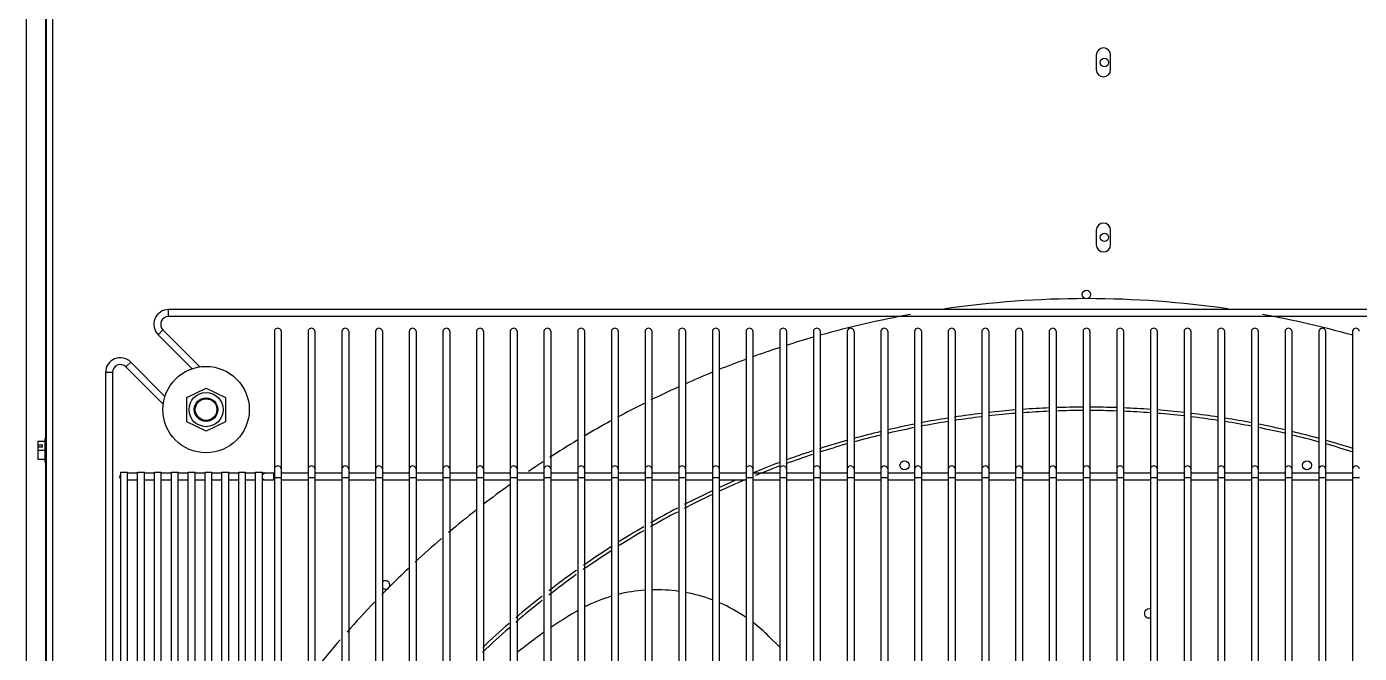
# Model space of a CAD drawing. Header units: metres. Extents: x -367 to 374, y -238 to 224.
# Drawn here: x 238.782 to 239.368, y 216.92 to 217.195 of the extents above; entities that cross this region are included whole.
import ezdxf
from ezdxf.enums import TextEntityAlignment as Align

# ---------------------------------------------------------------- set-up
doc = ezdxf.new("R2010")
doc.units = ezdxf.units.M
for name, color, linetype in [('ELE-ALIMENTADORES', 160, 'Continuous'), ('LA_BAU_BASES GERAIS_R00$0$ARQ-XREF-ATT', 8, 'Continuous'), ('LA_BAU_BASES GERAIS_R00$0$BASE', 253, 'Continuous'), ('LA_BAU_BASES GERAIS_R00$0$dutos', 31, 'Continuous')]:
    doc.layers.add(name, color=color, linetype=linetype)
doc.styles.add('LA_BAU_BASES GERAIS_R00$0$R60-125-RS', font='romans.shx', dxfattribs={"height": 0.19})
doc.styles.add('LA_BAU_BASES GERAIS_R00$0$R80-100-RS', font='romans.shx', dxfattribs={"height": 0.203})

# ---------------------------------------------------------------- blocks, each defined once
blk = doc.blocks.new('LA_BAU_BASES GERAIS_R00$0$A$C5BA41825')
at = {"layer": 'LA_BAU_BASES GERAIS_R00$0$dutos', "color": 251}
for p, q in [((-27.96823, 38.10962), (-27.96823, 40.29452)), ((-27.95945, 38.10962), (-27.95945, 40.29452)), ((-27.9569, 40.29707), (-27.9569, 38.10707)), ((-27.95974, 39.07432), (-27.95974, 39.32982)), ((-27.49768, 39.24286), (-27.49768, 39.23646)), ((-27.49138, 39.23646), (-27.49138, 39.24286)), ((-27.49768, 39.16586), (-27.49768, 39.15946)), ((-27.49138, 39.15946), (-27.49138, 39.16586)), ((-27.90579, 39.12796), (-27.90579, 39.13096)), ((-27.09791, 39.13096), (-27.90579, 39.13096)), ((-27.09791, 39.12796), (-27.90579, 39.12796)), ((-27.90827, 39.12198), (-27.91039, 39.11986)), ((-27.90827, 39.12198), (-27.89203, 39.10574)), ((-27.85921, 39.12149), (-27.85921, 38.27556)), ((-27.85621, 39.12149), (-27.85621, 38.27556)), ((-27.84439, 39.12149), (-27.84439, 38.27556)), ((-27.84139, 39.12149), (-27.84139, 38.27556)), ((-27.82957, 39.12149), (-27.82957, 38.27556)), ((-27.82657, 39.12149), (-27.82657, 38.27556)), ((-27.81475, 39.12149), (-27.81475, 38.27556)), ((-27.81175, 39.12149), (-27.81175, 38.27556)), ((-27.79993, 39.12149), (-27.79993, 38.27556)), ((-27.79693, 39.12149), (-27.79693, 38.27556)), ((-27.78511, 39.12149), (-27.78511, 38.27556)), ((-27.78211, 39.12149), (-27.78211, 38.27556)), ((-27.77029, 39.12149), (-27.77029, 38.27556)), ((-27.76729, 39.12149), (-27.76729, 38.27556)), ((-27.75547, 39.12149), (-27.75547, 38.27556)), ((-27.75247, 39.12149), (-27.75247, 38.27556)), ((-27.74065, 39.12149), (-27.74065, 38.27556)), ((-27.73765, 39.12149), (-27.73765, 38.27556)), ((-27.72583, 39.12149), (-27.72583, 38.27556)), ((-27.72283, 39.12149), (-27.72283, 38.27556)), ((-27.71101, 39.12149), (-27.71101, 38.27556)), ((-27.70801, 39.12149), (-27.70801, 38.27556)), ((-27.69619, 39.12149), (-27.69619, 38.27556)), ((-27.69319, 39.12149), (-27.69319, 38.27556)), ((-27.68137, 39.12149), (-27.68137, 38.27556)), ((-27.67837, 39.12149), (-27.67837, 38.27556)), ((-27.66655, 39.12149), (-27.66655, 38.27556)), ((-27.66355, 39.12149), (-27.66355, 38.27556)), ((-27.65173, 39.12149), (-27.65173, 38.27556)), ((-27.64873, 39.12149), (-27.64873, 38.27556)), ((-27.63691, 39.12149), (-27.63691, 38.27556)), ((-27.63391, 39.12149), (-27.63391, 38.27556)), ((-27.62209, 39.12149), (-27.62209, 38.27556)), ((-27.61909, 39.12149), (-27.61909, 38.27556)), ((-27.60727, 39.12149), (-27.60727, 38.27556)), ((-27.60427, 39.12149), (-27.60427, 38.27556)), ((-27.59245, 39.12149), (-27.59245, 38.27556)), ((-27.58945, 39.12149), (-27.58945, 38.27556)), ((-27.57763, 39.12149), (-27.57763, 38.27556)), ((-27.57463, 39.12149), (-27.57463, 38.27556)), ((-27.56281, 39.12149), (-27.56281, 38.27556)), ((-27.55981, 39.12149), (-27.55981, 38.27556)), ((-27.54799, 39.12149), (-27.54799, 38.27556)), ((-27.54499, 39.12149), (-27.54499, 38.27556)), ((-27.53317, 39.12149), (-27.53317, 38.27556)), ((-27.53017, 39.12149), (-27.53017, 38.27556)), ((-27.51835, 39.12149), (-27.51835, 38.27556)), ((-27.51535, 39.12149), (-27.51535, 38.27556)), ((-27.50353, 39.12149), (-27.50353, 38.27556)), ((-27.50053, 39.12149), (-27.50053, 38.27556)), ((-27.48871, 39.12149), (-27.48871, 38.27556)), ((-27.48571, 39.12149), (-27.48571, 38.27556)), ((-27.47389, 39.12149), (-27.47389, 38.27556)), ((-27.47089, 39.12149), (-27.47089, 38.27556)), ((-27.45907, 39.12149), (-27.45907, 38.27556)), ((-27.45607, 39.12149), (-27.45607, 38.27556)), ((-27.44425, 39.12149), (-27.44425, 38.27556)), ((-27.44125, 39.12149), (-27.44125, 38.27556)), ((-27.42943, 39.12149), (-27.42943, 38.27556)), ((-27.42643, 39.12149), (-27.42643, 38.27556)), ((-27.41461, 39.12149), (-27.41461, 38.27556)), ((-27.41161, 39.12149), (-27.41161, 38.27556)), ((-27.39979, 39.12149), (-27.39979, 38.27556)), ((-27.39679, 39.12149), (-27.39679, 38.27556)), ((-27.38497, 39.12149), (-27.38497, 38.27556)), ((-27.91039, 39.11986), (-27.89545, 39.10492)), ((-27.93353, 39.10327), (-27.93353, 38.29567)), ((-27.93053, 39.10327), (-27.93353, 39.10327)), ((-27.93053, 39.10327), (-27.93053, 38.29567)), ((-27.92456, 39.10574), (-27.92244, 39.10786)), ((-27.90815, 39.08933), (-27.92456, 39.10574)), ((-27.90737, 39.0928), (-27.92244, 39.10786)), ((-27.89781, 39.09228), (-27.88931, 39.09641)), ((-27.89781, 39.08164), (-27.89781, 39.09228)), ((-27.88931, 39.09641), (-27.88081, 39.09228)), ((-27.88081, 39.09228), (-27.88081, 39.08164)), ((-27.88931, 39.07751), (-27.89781, 39.08164)), ((-27.89123, 39.08214), (-27.89212, 39.08303)), ((-27.88081, 39.08164), (-27.88931, 39.07751)), ((-27.96024, 39.07432), (-27.96024, 39.06382)), ((-27.96024, 39.07432), (-27.95945, 39.07432)), ((-27.96329, 39.07303), (-27.96329, 39.06907)), ((-27.96329, 39.07303), (-27.96024, 39.07303)), ((-27.96329, 39.07149), (-27.96129, 39.07149)), ((-27.96329, 39.07062), (-27.96129, 39.07062)), ((-27.96329, 39.06907), (-27.96329, 39.06511)), ((-27.96329, 39.06907), (-27.96024, 39.06907)), ((-27.96129, 39.07062), (-27.96129, 39.07149)), ((-27.96329, 39.06511), (-27.96024, 39.06511)), ((-27.96024, 39.06382), (-27.95945, 39.06382)), ((-27.95974, 38.3789), (-27.95974, 39.06382)), ((-27.92723, 39.05746), (-27.92698, 39.05834)), ((-27.92698, 39.05834), (-27.92681, 39.05848)), ((-27.92681, 38.33946), (-27.92681, 39.05946)), ((-27.9268, 39.05946), (-27.92381, 39.05946)), ((-27.92381, 38.33946), (-27.92381, 39.05946)), ((-27.9194, 39.05896), (-27.92381, 39.05896)), ((-27.9194, 38.33946), (-27.9194, 39.05946)), ((-27.91939, 39.05946), (-27.9164, 39.05946)), ((-27.9164, 38.33946), (-27.9164, 39.05946)), ((-27.91199, 39.05896), (-27.9164, 39.05896)), ((-27.91199, 38.33946), (-27.91199, 39.05946)), ((-27.91198, 39.05946), (-27.90899, 39.05946)), ((-27.90899, 38.33946), (-27.90899, 39.05946)), ((-27.90458, 39.05896), (-27.90899, 39.05896)), ((-27.90458, 38.33946), (-27.90458, 39.05946)), ((-27.90457, 39.05946), (-27.90158, 39.05946)), ((-27.90158, 38.33946), (-27.90158, 39.05946)), ((-27.89717, 39.05896), (-27.90158, 39.05896)), ((-27.89717, 38.33946), (-27.89717, 39.05946)), ((-27.89716, 39.05946), (-27.89417, 39.05946)), ((-27.89417, 38.33946), (-27.89417, 39.05946)), ((-27.88976, 39.05896), (-27.89417, 39.05896)), ((-27.88976, 38.33946), (-27.88976, 39.05946)), ((-27.88975, 39.05946), (-27.88676, 39.05946)), ((-27.88676, 38.33946), (-27.88676, 39.05946)), ((-27.88235, 39.05896), (-27.88676, 39.05896)), ((-27.88235, 38.33946), (-27.88235, 39.05946)), ((-27.88234, 39.05946), (-27.87935, 39.05946)), ((-27.87935, 38.33946), (-27.87935, 39.05946)), ((-27.87494, 39.05896), (-27.87935, 39.05896)), ((-27.87494, 38.33946), (-27.87494, 39.05946)), ((-27.87493, 39.05946), (-27.87194, 39.05946)), ((-27.87194, 38.33946), (-27.87194, 39.05946)), ((-27.86753, 39.05896), (-27.87194, 39.05896)), ((-27.86753, 38.33946), (-27.86753, 39.05946)), ((-27.86752, 39.05946), (-27.86453, 39.05946)), ((-27.86453, 38.33946), (-27.86453, 39.05946)), ((-27.85921, 39.05896), (-27.86453, 39.05896)), ((-27.86448, 39.05834), (-27.86383, 39.05888)), ((-27.86383, 39.05888), (-27.86343, 39.05896)), ((-27.85953, 39.05596), (-27.85953, 39.05896)), ((-27.85621, 39.05696), (-27.85921, 39.05696)), ((-27.84439, 39.05896), (-27.85621, 39.05896)), ((-27.84139, 39.05696), (-27.84439, 39.05696)), ((-27.82957, 39.05896), (-27.84139, 39.05896)), ((-27.82657, 39.05696), (-27.82957, 39.05696)), ((-27.81475, 39.05896), (-27.82657, 39.05896)), ((-27.81175, 39.05696), (-27.81475, 39.05696)), ((-27.79993, 39.05896), (-27.81175, 39.05896)), ((-27.79693, 39.05696), (-27.79993, 39.05696)), ((-27.78511, 39.05896), (-27.79693, 39.05896)), ((-27.78211, 39.05696), (-27.78511, 39.05696)), ((-27.77029, 39.05896), (-27.78211, 39.05896)), ((-27.76729, 39.05696), (-27.77029, 39.05696)), ((-27.75547, 39.05896), (-27.76729, 39.05896)), ((-27.75247, 39.05696), (-27.75547, 39.05696)), ((-27.74065, 39.05896), (-27.75247, 39.05896)), ((-27.73765, 39.05696), (-27.74065, 39.05696)), ((-27.72583, 39.05896), (-27.73765, 39.05896)), ((-27.72283, 39.05696), (-27.72583, 39.05696)), ((-27.71101, 39.05896), (-27.72283, 39.05896)), ((-27.70801, 39.05696), (-27.71101, 39.05696)), ((-27.69619, 39.05896), (-27.70801, 39.05896)), ((-27.69319, 39.05696), (-27.69619, 39.05696)), ((-27.68137, 39.05896), (-27.69319, 39.05896)), ((-27.67837, 39.05696), (-27.68137, 39.05696)), ((-27.66655, 39.05896), (-27.67837, 39.05896)), ((-27.66355, 39.05696), (-27.66655, 39.05696)), ((-27.65173, 39.05896), (-27.66355, 39.05896)), ((-27.64873, 39.05696), (-27.65173, 39.05696)), ((-27.63691, 39.05896), (-27.64873, 39.05896)), ((-27.63391, 39.05696), (-27.63691, 39.05696)), ((-27.62209, 39.05896), (-27.63391, 39.05896)), ((-27.61909, 39.05696), (-27.62209, 39.05696)), ((-27.60727, 39.05896), (-27.61909, 39.05896)), ((-27.60427, 39.05696), (-27.60727, 39.05696)), ((-27.59245, 39.05896), (-27.60427, 39.05896)), ((-27.58945, 39.05696), (-27.59245, 39.05696)), ((-27.57763, 39.05896), (-27.58945, 39.05896)), ((-27.57463, 39.05696), (-27.57763, 39.05696)), ((-27.56281, 39.05896), (-27.57463, 39.05896)), ((-27.55981, 39.05696), (-27.56281, 39.05696)), ((-27.54799, 39.05896), (-27.55981, 39.05896)), ((-27.54499, 39.05696), (-27.54799, 39.05696)), ((-27.53317, 39.05896), (-27.54499, 39.05896)), ((-27.53017, 39.05696), (-27.53317, 39.05696)), ((-27.51835, 39.05896), (-27.53017, 39.05896)), ((-27.51535, 39.05696), (-27.51835, 39.05696)), ((-27.50353, 39.05896), (-27.51535, 39.05896)), ((-27.50053, 39.05696), (-27.50353, 39.05696)), ((-27.48871, 39.05896), (-27.50053, 39.05896)), ((-27.48571, 39.05696), (-27.48871, 39.05696)), ((-27.47389, 39.05896), (-27.48571, 39.05896)), ((-27.47089, 39.05696), (-27.47389, 39.05696)), ((-27.45907, 39.05896), (-27.47089, 39.05896)), ((-27.45607, 39.05696), (-27.45907, 39.05696)), ((-27.44425, 39.05896), (-27.45607, 39.05896)), ((-27.44125, 39.05696), (-27.44425, 39.05696)), ((-27.42943, 39.05896), (-27.44125, 39.05896)), ((-27.42643, 39.05696), (-27.42943, 39.05696)), ((-27.41461, 39.05896), (-27.42643, 39.05896)), ((-27.41161, 39.05696), (-27.41461, 39.05696)), ((-27.39979, 39.05896), (-27.41161, 39.05896)), ((-27.39679, 39.05696), (-27.39979, 39.05696)), ((-27.38497, 39.05896), (-27.39679, 39.05896)), ((-27.38197, 39.05696), (-27.38497, 39.05696)), ((-27.9194, 39.05596), (-27.92381, 39.05596)), ((-27.91199, 39.05596), (-27.9164, 39.05596)), ((-27.90458, 39.05596), (-27.90899, 39.05596)), ((-27.89717, 39.05596), (-27.90158, 39.05596)), ((-27.88976, 39.05596), (-27.89417, 39.05596)), ((-27.88235, 39.05596), (-27.88676, 39.05596)), ((-27.87494, 39.05596), (-27.87935, 39.05596)), ((-27.86753, 39.05596), (-27.87194, 39.05596)), ((-27.85921, 39.05596), (-27.86453, 39.05596)), ((-27.84439, 39.05596), (-27.85621, 39.05596)), ((-27.82957, 39.05596), (-27.84139, 39.05596)), ((-27.81475, 39.05596), (-27.82657, 39.05596)), ((-27.79993, 39.05596), (-27.81175, 39.05596)), ((-27.78511, 39.05596), (-27.79693, 39.05596)), ((-27.77029, 39.05596), (-27.78211, 39.05596)), ((-27.75547, 39.05596), (-27.76729, 39.05596)), ((-27.74065, 39.05596), (-27.75247, 39.05596)), ((-27.72583, 39.05596), (-27.73765, 39.05596)), ((-27.71101, 39.05596), (-27.72283, 39.05596)), ((-27.69619, 39.05596), (-27.70801, 39.05596)), ((-27.68137, 39.05596), (-27.69319, 39.05596)), ((-27.66655, 39.05596), (-27.67837, 39.05596)), ((-27.65173, 39.05596), (-27.66355, 39.05596)), ((-27.63691, 39.05596), (-27.64873, 39.05596)), ((-27.62209, 39.05596), (-27.63391, 39.05596)), ((-27.60727, 39.05596), (-27.61909, 39.05596)), ((-27.59245, 39.05596), (-27.60427, 39.05596)), ((-27.57763, 39.05596), (-27.58945, 39.05596)), ((-27.56281, 39.05596), (-27.57463, 39.05596)), ((-27.54799, 39.05596), (-27.55981, 39.05596)), ((-27.53317, 39.05596), (-27.54499, 39.05596)), ((-27.51835, 39.05596), (-27.53017, 39.05596)), ((-27.50353, 39.05596), (-27.51535, 39.05596)), ((-27.48871, 39.05596), (-27.50053, 39.05596)), ((-27.47389, 39.05596), (-27.48571, 39.05596)), ((-27.45907, 39.05596), (-27.47089, 39.05596)), ((-27.44425, 39.05596), (-27.45607, 39.05596)), ((-27.42943, 39.05596), (-27.44125, 39.05596)), ((-27.41461, 39.05596), (-27.42643, 39.05596)), ((-27.39979, 39.05596), (-27.41161, 39.05596)), ((-27.38497, 39.05596), (-27.39679, 39.05596)), ((-27.63691, 38.98245), (-27.64169, 38.98723))]:
    blk.add_line(p, q, dxfattribs=at)
for points in [[(-27.85771, 39.1228), (-27.85859, 39.12255), (-27.85914, 39.1219), (-27.85921, 39.12149)], [(-27.85622, 39.12149), (-27.85628, 39.1219), (-27.85683, 39.12255), (-27.85771, 39.1228)], [(-27.84289, 39.1228), (-27.84377, 39.12255), (-27.84432, 39.1219), (-27.84439, 39.12149)], [(-27.8414, 39.12149), (-27.84146, 39.1219), (-27.84201, 39.12255), (-27.84289, 39.1228)], [(-27.82807, 39.1228), (-27.82895, 39.12255), (-27.8295, 39.1219), (-27.82957, 39.12149)], [(-27.82658, 39.12149), (-27.82664, 39.1219), (-27.82719, 39.12255), (-27.82807, 39.1228)], [(-27.81325, 39.1228), (-27.81413, 39.12255), (-27.81468, 39.1219), (-27.81475, 39.12149)], [(-27.81176, 39.12149), (-27.81182, 39.1219), (-27.81237, 39.12255), (-27.81325, 39.1228)], [(-27.79843, 39.1228), (-27.79931, 39.12255), (-27.79986, 39.1219), (-27.79993, 39.12149)], [(-27.79694, 39.12149), (-27.797, 39.1219), (-27.79755, 39.12255), (-27.79843, 39.1228)], [(-27.78361, 39.1228), (-27.78449, 39.12255), (-27.78504, 39.1219), (-27.78511, 39.12149)], [(-27.78212, 39.12149), (-27.78218, 39.1219), (-27.78273, 39.12255), (-27.78361, 39.1228)], [(-27.76879, 39.1228), (-27.76967, 39.12255), (-27.77022, 39.1219), (-27.77029, 39.12149)], [(-27.7673, 39.12149), (-27.76736, 39.1219), (-27.76791, 39.12255), (-27.76879, 39.1228)], [(-27.75397, 39.1228), (-27.75485, 39.12255), (-27.7554, 39.1219), (-27.75547, 39.12149)], [(-27.75248, 39.12149), (-27.75254, 39.1219), (-27.75309, 39.12255), (-27.75397, 39.1228)], [(-27.73915, 39.1228), (-27.74003, 39.12255), (-27.74058, 39.1219), (-27.74065, 39.12149)], [(-27.73766, 39.12149), (-27.73772, 39.1219), (-27.73827, 39.12255), (-27.73915, 39.1228)], [(-27.72433, 39.1228), (-27.72521, 39.12255), (-27.72576, 39.1219), (-27.72583, 39.12149)], [(-27.72284, 39.12149), (-27.7229, 39.1219), (-27.72345, 39.12255), (-27.72433, 39.1228)], [(-27.70951, 39.1228), (-27.71039, 39.12255), (-27.71094, 39.1219), (-27.71101, 39.12149)], [(-27.70802, 39.12149), (-27.70808, 39.1219), (-27.70863, 39.12255), (-27.70951, 39.1228)], [(-27.69469, 39.1228), (-27.69557, 39.12255), (-27.69612, 39.1219), (-27.69619, 39.12149)], [(-27.6932, 39.12149), (-27.69326, 39.1219), (-27.69381, 39.12255), (-27.69469, 39.1228)], [(-27.67987, 39.1228), (-27.68075, 39.12255), (-27.6813, 39.1219), (-27.68137, 39.12149)], [(-27.67838, 39.12149), (-27.67844, 39.1219), (-27.67899, 39.12255), (-27.67987, 39.1228)], [(-27.66505, 39.1228), (-27.66593, 39.12255), (-27.66648, 39.1219), (-27.66655, 39.12149)], [(-27.66356, 39.12149), (-27.66362, 39.1219), (-27.66417, 39.12255), (-27.66505, 39.1228)], [(-27.65023, 39.1228), (-27.65111, 39.12255), (-27.65166, 39.1219), (-27.65173, 39.12149)], [(-27.64874, 39.12149), (-27.6488, 39.1219), (-27.64935, 39.12255), (-27.65023, 39.1228)], [(-27.63541, 39.1228), (-27.63629, 39.12255), (-27.63684, 39.1219), (-27.63691, 39.12149)], [(-27.63392, 39.12149), (-27.63398, 39.1219), (-27.63453, 39.12255), (-27.63541, 39.1228)], [(-27.62059, 39.1228), (-27.62147, 39.12255), (-27.62202, 39.1219), (-27.62209, 39.12149)], [(-27.6191, 39.12149), (-27.61916, 39.1219), (-27.61971, 39.12255), (-27.62059, 39.1228)], [(-27.60577, 39.1228), (-27.60665, 39.12255), (-27.6072, 39.1219), (-27.60727, 39.12149)], [(-27.60428, 39.12149), (-27.60434, 39.1219), (-27.60489, 39.12255), (-27.60577, 39.1228)], [(-27.59095, 39.1228), (-27.59183, 39.12255), (-27.59238, 39.1219), (-27.59245, 39.12149)], [(-27.58946, 39.12149), (-27.58952, 39.1219), (-27.59007, 39.12255), (-27.59095, 39.1228)], [(-27.57613, 39.1228), (-27.57701, 39.12255), (-27.57756, 39.1219), (-27.57763, 39.12149)], [(-27.57464, 39.12149), (-27.5747, 39.1219), (-27.57525, 39.12255), (-27.57613, 39.1228)], [(-27.56131, 39.1228), (-27.56219, 39.12255), (-27.56274, 39.1219), (-27.56281, 39.12149)], [(-27.55982, 39.12149), (-27.55988, 39.1219), (-27.56043, 39.12255), (-27.56131, 39.1228)], [(-27.54649, 39.1228), (-27.54737, 39.12255), (-27.54792, 39.1219), (-27.54799, 39.12149)], [(-27.545, 39.12149), (-27.54506, 39.1219), (-27.54561, 39.12255), (-27.54649, 39.1228)], [(-27.53167, 39.1228), (-27.53255, 39.12255), (-27.5331, 39.1219), (-27.53317, 39.12149)], [(-27.53018, 39.12149), (-27.53024, 39.1219), (-27.53079, 39.12255), (-27.53167, 39.1228)], [(-27.51685, 39.1228), (-27.51773, 39.12255), (-27.51828, 39.1219), (-27.51835, 39.12149)], [(-27.51536, 39.12149), (-27.51542, 39.1219), (-27.51597, 39.12255), (-27.51685, 39.1228)], [(-27.50203, 39.1228), (-27.50291, 39.12255), (-27.50346, 39.1219), (-27.50353, 39.12149)], [(-27.50054, 39.12149), (-27.5006, 39.1219), (-27.50115, 39.12255), (-27.50203, 39.1228)], [(-27.48721, 39.1228), (-27.48809, 39.12255), (-27.48864, 39.1219), (-27.48871, 39.12149)], [(-27.48572, 39.12149), (-27.48578, 39.1219), (-27.48633, 39.12255), (-27.48721, 39.1228)], [(-27.47239, 39.1228), (-27.47327, 39.12255), (-27.47382, 39.1219), (-27.47389, 39.12149)], [(-27.4709, 39.12149), (-27.47096, 39.1219), (-27.47151, 39.12255), (-27.47239, 39.1228)], [(-27.45757, 39.1228), (-27.45845, 39.12255), (-27.459, 39.1219), (-27.45907, 39.12149)], [(-27.45608, 39.12149), (-27.45614, 39.1219), (-27.45669, 39.12255), (-27.45757, 39.1228)], [(-27.44275, 39.1228), (-27.44363, 39.12255), (-27.44418, 39.1219), (-27.44425, 39.12149)], [(-27.44126, 39.12149), (-27.44132, 39.1219), (-27.44187, 39.12255), (-27.44275, 39.1228)], [(-27.42793, 39.1228), (-27.42881, 39.12255), (-27.42936, 39.1219), (-27.42943, 39.12149)], [(-27.42644, 39.12149), (-27.4265, 39.1219), (-27.42705, 39.12255), (-27.42793, 39.1228)], [(-27.41311, 39.1228), (-27.41399, 39.12255), (-27.41454, 39.1219), (-27.41461, 39.12149)], [(-27.41162, 39.12149), (-27.41168, 39.1219), (-27.41223, 39.12255), (-27.41311, 39.1228)], [(-27.39829, 39.1228), (-27.39917, 39.12255), (-27.39972, 39.1219), (-27.39979, 39.12149)], [(-27.3968, 39.12149), (-27.39686, 39.1219), (-27.39741, 39.12255), (-27.39829, 39.1228)], [(-27.38347, 39.1228), (-27.38435, 39.12255), (-27.3849, 39.1219), (-27.38497, 39.12149)], [(-27.38198, 39.12149), (-27.38204, 39.1219), (-27.38259, 39.12255), (-27.38347, 39.1228)], [(-27.85771, 39.0622), (-27.85859, 39.06195), (-27.85914, 39.0613), (-27.85921, 39.06089)], [(-27.85621, 39.06089), (-27.85628, 39.0613), (-27.85683, 39.06195), (-27.85771, 39.0622)], [(-27.84289, 39.0622), (-27.84377, 39.06195), (-27.84432, 39.0613), (-27.84439, 39.06089)], [(-27.84139, 39.06089), (-27.84146, 39.0613), (-27.84201, 39.06195), (-27.84289, 39.0622)], [(-27.82807, 39.0622), (-27.82895, 39.06195), (-27.8295, 39.0613), (-27.82957, 39.06089)], [(-27.82657, 39.06089), (-27.82664, 39.0613), (-27.82719, 39.06195), (-27.82807, 39.0622)], [(-27.81325, 39.0622), (-27.81413, 39.06195), (-27.81468, 39.0613), (-27.81475, 39.06089)], [(-27.81175, 39.06089), (-27.81182, 39.0613), (-27.81237, 39.06195), (-27.81325, 39.0622)], [(-27.79843, 39.0622), (-27.79931, 39.06195), (-27.79986, 39.0613), (-27.79993, 39.06089)], [(-27.79693, 39.06089), (-27.797, 39.0613), (-27.79755, 39.06195), (-27.79843, 39.0622)], [(-27.78361, 39.0622), (-27.78449, 39.06195), (-27.78504, 39.0613), (-27.78511, 39.06089)], [(-27.78211, 39.06089), (-27.78218, 39.0613), (-27.78273, 39.06195), (-27.78361, 39.0622)], [(-27.76879, 39.0622), (-27.76967, 39.06195), (-27.77022, 39.0613), (-27.77029, 39.06089)], [(-27.76729, 39.06089), (-27.76736, 39.0613), (-27.76791, 39.06195), (-27.76879, 39.0622)], [(-27.75397, 39.0622), (-27.75485, 39.06195), (-27.7554, 39.0613), (-27.75547, 39.06089)], [(-27.75247, 39.06089), (-27.75254, 39.0613), (-27.75309, 39.06195), (-27.75397, 39.0622)], [(-27.73915, 39.0622), (-27.74003, 39.06195), (-27.74058, 39.0613), (-27.74065, 39.06089)], [(-27.73765, 39.06089), (-27.73772, 39.0613), (-27.73827, 39.06195), (-27.73915, 39.0622)], [(-27.72433, 39.0622), (-27.72521, 39.06195), (-27.72576, 39.0613), (-27.72583, 39.06089)], [(-27.72283, 39.06089), (-27.7229, 39.0613), (-27.72345, 39.06195), (-27.72433, 39.0622)], [(-27.70951, 39.0622), (-27.71039, 39.06195), (-27.71094, 39.0613), (-27.71101, 39.06089)], [(-27.70801, 39.06089), (-27.70808, 39.0613), (-27.70863, 39.06195), (-27.70951, 39.0622)], [(-27.69469, 39.0622), (-27.69557, 39.06195), (-27.69612, 39.0613), (-27.69619, 39.06089)], [(-27.69319, 39.06089), (-27.69326, 39.0613), (-27.69381, 39.06195), (-27.69469, 39.0622)], [(-27.67987, 39.0622), (-27.68075, 39.06195), (-27.6813, 39.0613), (-27.68137, 39.06089)], [(-27.67837, 39.06089), (-27.67844, 39.0613), (-27.67899, 39.06195), (-27.67987, 39.0622)], [(-27.66505, 39.0622), (-27.66593, 39.06195), (-27.66648, 39.0613), (-27.66655, 39.06089)], [(-27.66355, 39.06089), (-27.66362, 39.0613), (-27.66417, 39.06195), (-27.66505, 39.0622)], [(-27.65023, 39.0622), (-27.65111, 39.06195), (-27.65166, 39.0613), (-27.65173, 39.06089)], [(-27.64873, 39.06089), (-27.6488, 39.0613), (-27.64935, 39.06195), (-27.65023, 39.0622)], [(-27.63541, 39.0622), (-27.63629, 39.06195), (-27.63684, 39.0613), (-27.63691, 39.06089)], [(-27.63391, 39.06089), (-27.63398, 39.0613), (-27.63453, 39.06195), (-27.63541, 39.0622)], [(-27.62059, 39.0622), (-27.62147, 39.06195), (-27.62202, 39.0613), (-27.62209, 39.06089)], [(-27.61909, 39.06089), (-27.61916, 39.0613), (-27.61971, 39.06195), (-27.62059, 39.0622)], [(-27.60577, 39.0622), (-27.60665, 39.06195), (-27.6072, 39.0613), (-27.60727, 39.06089)], [(-27.60427, 39.06089), (-27.60434, 39.0613), (-27.60489, 39.06195), (-27.60577, 39.0622)], [(-27.59095, 39.0622), (-27.59183, 39.06195), (-27.59238, 39.0613), (-27.59245, 39.06089)], [(-27.58945, 39.06089), (-27.58952, 39.0613), (-27.59007, 39.06195), (-27.59095, 39.0622)], [(-27.57613, 39.0622), (-27.57701, 39.06195), (-27.57756, 39.0613), (-27.57763, 39.06089)], [(-27.57463, 39.06089), (-27.5747, 39.0613), (-27.57525, 39.06195), (-27.57613, 39.0622)], [(-27.56131, 39.0622), (-27.56219, 39.06195), (-27.56274, 39.0613), (-27.56281, 39.06089)], [(-27.55981, 39.06089), (-27.55988, 39.0613), (-27.56043, 39.06195), (-27.56131, 39.0622)], [(-27.54649, 39.0622), (-27.54737, 39.06195), (-27.54792, 39.0613), (-27.54799, 39.06089)], [(-27.54499, 39.06089), (-27.54506, 39.0613), (-27.54561, 39.06195), (-27.54649, 39.0622)], [(-27.53167, 39.0622), (-27.53255, 39.06195), (-27.5331, 39.0613), (-27.53317, 39.06089)], [(-27.53017, 39.06089), (-27.53024, 39.0613), (-27.53079, 39.06195), (-27.53167, 39.0622)], [(-27.51685, 39.0622), (-27.51773, 39.06195), (-27.51828, 39.0613), (-27.51835, 39.06089)], [(-27.51535, 39.06089), (-27.51542, 39.0613), (-27.51597, 39.06195), (-27.51685, 39.0622)], [(-27.50203, 39.0622), (-27.50291, 39.06195), (-27.50346, 39.0613), (-27.50353, 39.06089)], [(-27.50053, 39.06089), (-27.5006, 39.0613), (-27.50115, 39.06195), (-27.50203, 39.0622)], [(-27.48721, 39.0622), (-27.48809, 39.06195), (-27.48864, 39.0613), (-27.48871, 39.06089)], [(-27.48571, 39.06089), (-27.48578, 39.0613), (-27.48633, 39.06195), (-27.48721, 39.0622)], [(-27.47239, 39.0622), (-27.47327, 39.06195), (-27.47382, 39.0613), (-27.47389, 39.06089)], [(-27.47089, 39.06089), (-27.47096, 39.0613), (-27.47151, 39.06195), (-27.47239, 39.0622)], [(-27.45757, 39.0622), (-27.45845, 39.06195), (-27.459, 39.0613), (-27.45907, 39.06089)], [(-27.45607, 39.06089), (-27.45614, 39.0613), (-27.45669, 39.06195), (-27.45757, 39.0622)], [(-27.44275, 39.0622), (-27.44363, 39.06195), (-27.44418, 39.0613), (-27.44425, 39.06089)], [(-27.44125, 39.06089), (-27.44132, 39.0613), (-27.44187, 39.06195), (-27.44275, 39.0622)], [(-27.42793, 39.0622), (-27.42881, 39.06195), (-27.42936, 39.0613), (-27.42943, 39.06089)], [(-27.42643, 39.06089), (-27.4265, 39.0613), (-27.42705, 39.06195), (-27.42793, 39.0622)], [(-27.41311, 39.0622), (-27.41399, 39.06195), (-27.41454, 39.0613), (-27.41461, 39.06089)], [(-27.41161, 39.06089), (-27.41168, 39.0613), (-27.41223, 39.06195), (-27.41311, 39.0622)], [(-27.39829, 39.0622), (-27.39917, 39.06195), (-27.39972, 39.0613), (-27.39979, 39.06089)], [(-27.39679, 39.06089), (-27.39686, 39.0613), (-27.39741, 39.06195), (-27.39829, 39.0622)], [(-27.38347, 39.0622), (-27.38435, 39.06195), (-27.3849, 39.0613), (-27.38497, 39.06089)], [(-27.38197, 39.06089), (-27.38204, 39.0613), (-27.38259, 39.06195), (-27.38347, 39.0622)], [(-27.92681, 39.05643), (-27.92698, 39.05657), (-27.92723, 39.05746)], [(-27.86343, 39.05596), (-27.86383, 39.05603), (-27.86448, 39.05657), (-27.86453, 39.05674)]]:
    blk.add_lwpolyline(points, dxfattribs=at)
for centre, radius in [((-27.49411, 39.23962), 0.00185), ((-27.49411, 39.16272), 0.00185), ((-27.50203, 39.13757), 0.00185), ((-27.88931, 39.08696), 0.019), ((-27.88931, 39.08696), 0.0075), ((-27.88931, 39.08696), 0.0052), ((-27.88931, 39.08696), 0.00476), ((-27.58205, 39.06248), 0.002), ((-27.40505, 39.06248), 0.002)]:
    blk.add_circle(centre, radius, dxfattribs=at)
for centre, radius, start, end in [((-27.49453, 39.24286), 0.00315, 0, 180), ((-27.49453, 39.23646), 0.00315, 180, 0), ((-27.49453, 39.16586), 0.00315, 0, 180), ((-27.49453, 39.15946), 0.00315, 180, 0), ((-27.50203, 38.70157), 0.43418, 90.04426, 98.24093), ((-27.50203, 38.70157), 0.43418, 81.75907, 89.95574), ((-27.90579, 39.12446), 0.0065, 90, 225), ((-27.90579, 39.12446), 0.0035, 90, 225), ((-27.50203, 38.70157), 0.43418, 100.26814, 105.65185), ((-27.50203, 38.70157), 0.43418, 74.34823, 79.73186), ((-27.50203, 38.70157), 0.43418, 106.06974, 107.71862), ((-27.92703, 39.10327), 0.0065, 45, 180), ((-27.50203, 38.70157), 0.43418, 110.20695, 111.85509), ((-27.50203, 38.70157), 0.43418, 108.13751, 109.78816), ((-27.92703, 39.10327), 0.0035, 45, 180), ((-27.50203, 38.70157), 0.43418, 112.2727, 113.99771), ((-27.50203, 38.70157), 0.43418, 114.43946, 116.1816), ((-27.50203, 38.70157), 0.43418, 116.62392, 118.36573), ((-27.50203, 38.70157), 0.38649, 94.62171, 96.39907), ((-27.50203, 38.70157), 0.38649, 92.42257, 94.17663), ((-27.50203, 38.70157), 0.385, 92.43198, 94.19284), ((-27.50203, 38.70157), 0.38649, 90.22272, 91.9773), ((-27.50203, 38.70157), 0.385, 90.22358, 91.98497), ((-27.50203, 38.70157), 0.38649, 88.0228, 89.77737), ((-27.50203, 38.70157), 0.385, 88.01512, 89.77651), ((-27.50203, 38.70157), 0.38649, 85.82346, 87.57752), ((-27.50203, 38.70157), 0.385, 85.80725, 87.56811), ((-27.50203, 38.70157), 0.38649, 83.60102, 85.37838), ((-27.50203, 38.70157), 0.43418, 118.80732, 120.58841), ((-27.50203, 38.70157), 0.38649, 101.31012, 103.08838), ((-27.50203, 38.70157), 0.38649, 99.08049, 100.85879), ((-27.50203, 38.70157), 0.385, 99.116, 100.9012), ((-27.50203, 38.70157), 0.38649, 96.85054, 98.62912), ((-27.50203, 38.70157), 0.385, 96.87739, 98.66287), ((-27.50203, 38.70157), 0.385, 94.63964, 96.42417), ((-27.50203, 38.70157), 0.385, 83.57592, 85.36045), ((-27.50203, 38.70157), 0.38649, 81.37097, 83.14955), ((-27.50203, 38.70157), 0.385, 81.33722, 83.1227), ((-27.50203, 38.70157), 0.38649, 79.1413, 80.9196), ((-27.50203, 38.70157), 0.385, 79.0989, 80.8841), ((-27.50203, 38.70157), 0.38649, 76.91172, 78.68997), ((-27.50203, 38.70157), 0.385, 103.59254, 105.4279), ((-27.50203, 38.70157), 0.38649, 103.53973, 105.36562), ((-27.50203, 38.70157), 0.385, 101.35428, 103.13944), ((-27.50203, 38.70157), 0.385, 76.86065, 78.64581), ((-27.50203, 38.70157), 0.38649, 74.63447, 76.46037), ((-27.50203, 38.70157), 0.385, 74.57219, 76.40755), ((-27.50203, 38.70157), 0.43418, 121.06421, 122.94185), ((-27.50203, 38.70157), 0.38649, 108.16144, 110.01594), ((-27.50203, 38.70157), 0.38649, 105.83632, 107.69078), ((-27.50203, 38.70157), 0.385, 105.90043, 107.76208), ((-27.50203, 38.70157), 0.38649, 72.30932, 74.16377), ((-27.50203, 38.70157), 0.385, 72.23802, 74.09967), ((-27.50203, 38.70157), 0.43418, 123.41884, 124.43043), ((-27.50203, 38.70157), 0.38649, 110.48666, 112.34156), ((-27.50203, 38.70157), 0.385, 108.23457, 110.09627), ((-27.50203, 38.70157), 0.385, 110.571, 112.23681), ((-27.50203, 38.70157), 0.43418, 125.77448, 127.66748), ((-27.50203, 38.70157), 0.38649, 115.24774, 117.24247), ((-27.50203, 38.70157), 0.385, 112.90366, 114.84737), ((-27.50203, 38.70157), 0.38649, 113.48387, 114.74157), ((-27.50203, 38.70157), 0.385, 115.35551, 117.35802), ((-27.50203, 38.70157), 0.43418, 128.19268, 130.26292), ((-27.50203, 38.70157), 0.38649, 117.74882, 119.74389), ((-27.50203, 38.70157), 0.385, 117.86634, 119.86915), ((-27.50203, 38.70157), 0.38649, 120.25023, 122.24491), ((-27.50203, 38.70157), 0.385, 120.37745, 122.37984), ((-27.50203, 38.70157), 0.43418, 130.78882, 132.86398), ((-27.50203, 38.70157), 0.385, 122.88794, 125.08882), ((-27.50203, 38.70157), 0.38649, 122.75107, 124.92757), ((-27.50203, 38.70157), 0.43418, 133.39168, 134.95574), ((-27.50203, 38.70157), 0.38649, 125.49188, 127.71501), ((-27.81033, 39.00987), 0.00185, 225, 143.12536), ((-27.50203, 38.70157), 0.385, 125.65531, 127.88704), ((-27.50203, 38.70157), 0.43418, 135.04426, 135.54207), ((-27.50203, 38.70157), 0.38649, 128.2792, 130.50199), ((-27.69119, 38.93774), 0.07, 106.48782, 116.94811), ((-27.69119, 38.93774), 0.07, 94.10544, 103.90639), ((-27.69119, 38.93774), 0.07, 81.91641, 91.6473), ((-27.69119, 38.93774), 0.07, 69.36849, 79.43921), ((-27.50203, 38.70157), 0.43418, 136.14575, 138.51806), ((-27.50203, 38.70157), 0.385, 128.45342, 130.68482), ((-27.61737, 38.81359), 0.21443, 120.73614, 124.1339), ((-27.69119, 38.93774), 0.07, 119.69577, 120.73614), ((-27.69119, 38.93774), 0.07, 55.60671, 66.68295), ((-27.47455, 38.99732), 0.002, 69.08065, 290.91935), ((-27.50203, 38.70157), 0.38649, 131.06612, 133.3973), ((-27.69119, 38.93774), 0.07, 45, 52.6169), ((-27.50203, 38.70157), 0.385, 131.25115, 133.62297), ((-27.61737, 38.81359), 0.21443, 125.0992, 129.05479), ((-27.50203, 38.70157), 0.43418, 139.11891, 141.48322)]:
    blk.add_arc(centre, radius, start, end, dxfattribs=at)
blk = doc.blocks.new('LA_BAU_BASES GERAIS_R00')
at = {"layer": 'LA_BAU_BASES GERAIS_R00$0$ARQ-XREF-ATT'}
blk.add_blockref('LA_BAU_BASES GERAIS_R00$0$A$C5BA41825', (266.75, 177.94), dxfattribs=at)
at = {"layer": 'LA_BAU_BASES GERAIS_R00$0$BASE', "style": 'LA_BAU_BASES GERAIS_R00$0$R60-125-RS'}
for p in [(242.78157, 218.91916), (358.63657, 192.96416)]:
    blk.add_attdef('S', text='', height=0.19, rotation=90, dxfattribs=at).set_placement(p, align=Align.MIDDLE_CENTER)
at = {"layer": 'LA_BAU_BASES GERAIS_R00$0$BASE', "style": 'LA_BAU_BASES GERAIS_R00$0$R80-100-RS'}
blk.add_attdef('ACESSO', text='', height=0.203, dxfattribs=at).set_placement((365.92226, 191.98684), align=Align.TOP_CENTER)
at = {"layer": 'LA_BAU_BASES GERAIS_R00$0$BASE', "style": 'LA_BAU_BASES GERAIS_R00$0$R60-125-RS'}
blk.add_attdef('S', text='', height=0.19, dxfattribs=at).set_placement((266.11416, 180.91343), align=Align.MIDDLE_CENTER)

msp = doc.modelspace()

# ---------------------------------------------------------------- block references
at = {"layer": 'ELE-ALIMENTADORES', "color": 2}
msp.add_blockref('LA_BAU_BASES GERAIS_R00', (0, 0), dxfattribs=at)

doc.saveas('drawing.dxf')
